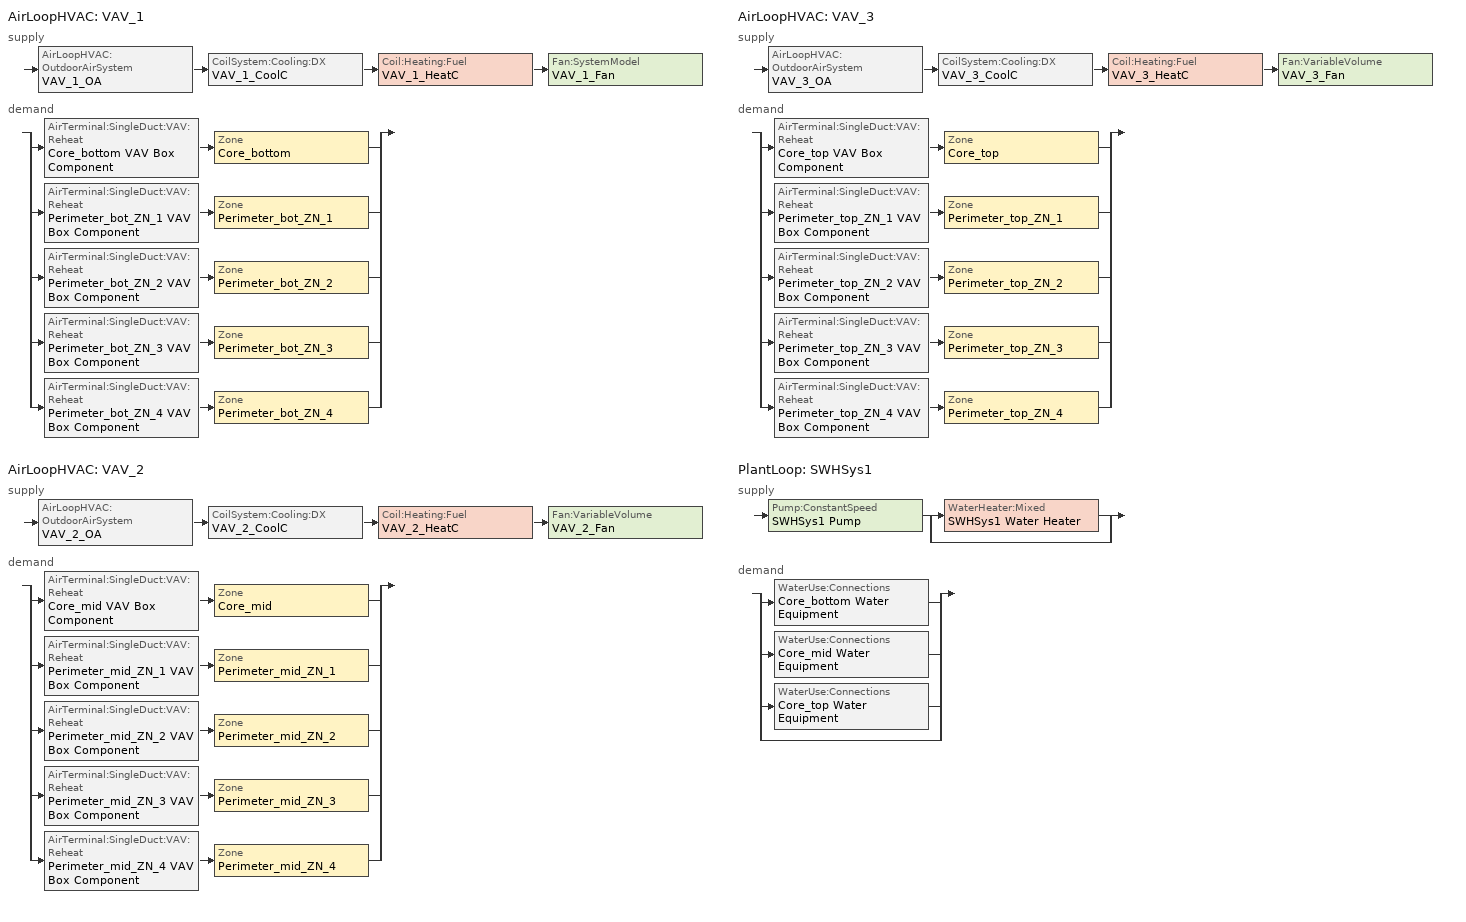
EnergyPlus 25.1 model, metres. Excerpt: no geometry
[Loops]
AirLoopHVAC 'VAV_1'
 supply: AirLoopHVAC:OutdoorAirSystem 'VAV_1_OA' > CoilSystem:Cooling:DX 'VAV_1_CoolC' > Coil:Heating:Fuel 'VAV_1_HeatC' > Fan:SystemModel 'VAV_1_Fan'
 demand: split
  | AirTerminal:SingleDuct:VAV:Reheat 'Core_bottom VAV Box Component' > Zone 'Core_bottom'
  | AirTerminal:SingleDuct:VAV:Reheat 'Perimeter_bot_ZN_1 VAV Box Component' > Zone 'Perimeter_bot_ZN_1'
  | AirTerminal:SingleDuct:VAV:Reheat 'Perimeter_bot_ZN_2 VAV Box Component' > Zone 'Perimeter_bot_ZN_2'
  | AirTerminal:SingleDuct:VAV:Reheat 'Perimeter_bot_ZN_3 VAV Box Component' > Zone 'Perimeter_bot_ZN_3'
  | AirTerminal:SingleDuct:VAV:Reheat 'Perimeter_bot_ZN_4 VAV Box Component' > Zone 'Perimeter_bot_ZN_4'
AirLoopHVAC 'VAV_2'
 supply: AirLoopHVAC:OutdoorAirSystem 'VAV_2_OA' > CoilSystem:Cooling:DX 'VAV_2_CoolC' > Coil:Heating:Fuel 'VAV_2_HeatC' > Fan:VariableVolume 'VAV_2_Fan'
 demand: split
  | AirTerminal:SingleDuct:VAV:Reheat 'Core_mid VAV Box Component' > Zone 'Core_mid'
  | AirTerminal:SingleDuct:VAV:Reheat 'Perimeter_mid_ZN_1 VAV Box Component' > Zone 'Perimeter_mid_ZN_1'
  | AirTerminal:SingleDuct:VAV:Reheat 'Perimeter_mid_ZN_2 VAV Box Component' > Zone 'Perimeter_mid_ZN_2'
  | AirTerminal:SingleDuct:VAV:Reheat 'Perimeter_mid_ZN_3 VAV Box Component' > Zone 'Perimeter_mid_ZN_3'
  | AirTerminal:SingleDuct:VAV:Reheat 'Perimeter_mid_ZN_4 VAV Box Component' > Zone 'Perimeter_mid_ZN_4'
AirLoopHVAC 'VAV_3'
 supply: AirLoopHVAC:OutdoorAirSystem 'VAV_3_OA' > CoilSystem:Cooling:DX 'VAV_3_CoolC' > Coil:Heating:Fuel 'VAV_3_HeatC' > Fan:VariableVolume 'VAV_3_Fan'
 demand: split
  | AirTerminal:SingleDuct:VAV:Reheat 'Core_top VAV Box Component' > Zone 'Core_top'
  | AirTerminal:SingleDuct:VAV:Reheat 'Perimeter_top_ZN_1 VAV Box Component' > Zone 'Perimeter_top_ZN_1'
  | AirTerminal:SingleDuct:VAV:Reheat 'Perimeter_top_ZN_2 VAV Box Component' > Zone 'Perimeter_top_ZN_2'
  | AirTerminal:SingleDuct:VAV:Reheat 'Perimeter_top_ZN_3 VAV Box Component' > Zone 'Perimeter_top_ZN_3'
  | AirTerminal:SingleDuct:VAV:Reheat 'Perimeter_top_ZN_4 VAV Box Component' > Zone 'Perimeter_top_ZN_4'
PlantLoop 'SWHSys1'
 supply: Pump:ConstantSpeed 'SWHSys1 Pump' > split
  | WaterHeater:Mixed 'SWHSys1 Water Heater'
  | bypass
 demand: split
  | WaterUse:Connections 'Core_bottom Water Equipment'
  | WaterUse:Connections 'Core_mid Water Equipment'
  | WaterUse:Connections 'Core_top Water Equipment'
  | bypass
[AirLoopHVAC] Design supply air flow rate=Autosize
VAV_1; VAV_2; VAV_3
[AirTerminal:SingleDuct:VAV:Reheat] Availability schedule=ALWAYS_ON; Constant minimum air flow fraction=0.3; Convergence tolerance=0.001; Damper heating action=Normal; Maximum air flow rate=Autosize; Maximum flow fraction during reheat=Autosize; Maximum flow per zone floor area during reheat=Autosize; Maximum hot water or steam flow rate=Autosize; Minimum hot water or steam flow rate=0; Zone minimum air flow input method=Scheduled
Name | Reheat coil | Minimum air flow fraction schedule
Core_bottom VAV Box Component | Core_bottom VAV Box Reheat Coil | Core_bottom_FLOW_FRAC_SCH
Core_mid VAV Box Component | Core_mid VAV Box Reheat Coil | Core_mid_FLOW_FRAC_SCH
Core_top VAV Box Component | Core_top VAV Box Reheat Coil | Core_top_FLOW_FRAC_SCH
Perimeter_bot_ZN_1 VAV Box Component | Perimeter_bot_ZN_1 VAV Box Reheat Coil | Perimeter_bot_ZN_1_FLOW_FRAC_SCH
Perimeter_bot_ZN_2 VAV Box Component | Perimeter_bot_ZN_2 VAV Box Reheat Coil | Perimeter_bot_ZN_2_FLOW_FRAC_SCH
Perimeter_bot_ZN_3 VAV Box Component | Perimeter_bot_ZN_3 VAV Box Reheat Coil | Perimeter_bot_ZN_3_FLOW_FRAC_SCH
Perimeter_bot_ZN_4 VAV Box Component | Perimeter_bot_ZN_4 VAV Box Reheat Coil | Perimeter_bot_ZN_4_FLOW_FRAC_SCH
Perimeter_mid_ZN_1 VAV Box Component | Perimeter_mid_ZN_1 VAV Box Reheat Coil | Perimeter_mid_ZN_1_FLOW_FRAC_SCH
Perimeter_mid_ZN_2 VAV Box Component | Perimeter_mid_ZN_2 VAV Box Reheat Coil | Perimeter_mid_ZN_2_FLOW_FRAC_SCH
Perimeter_mid_ZN_3 VAV Box Component | Perimeter_mid_ZN_3 VAV Box Reheat Coil | Perimeter_mid_ZN_3_FLOW_FRAC_SCH
Perimeter_mid_ZN_4 VAV Box Component | Perimeter_mid_ZN_4 VAV Box Reheat Coil | Perimeter_mid_ZN_4_FLOW_FRAC_SCH
Perimeter_top_ZN_1 VAV Box Component | Perimeter_top_ZN_1 VAV Box Reheat Coil | Perimeter_top_ZN_1_FLOW_FRAC_SCH
Perimeter_top_ZN_2 VAV Box Component | Perimeter_top_ZN_2 VAV Box Reheat Coil | Perimeter_top_ZN_2_FLOW_FRAC_SCH
Perimeter_top_ZN_3 VAV Box Component | Perimeter_top_ZN_3 VAV Box Reheat Coil | Perimeter_top_ZN_3_FLOW_FRAC_SCH
Perimeter_top_ZN_4 VAV Box Component | Perimeter_top_ZN_4 VAV Box Reheat Coil | Perimeter_top_ZN_4_FLOW_FRAC_SCH
[Coil:Cooling:DX:TwoSpeed] Availability schedule=ALWAYS_ON; Energy input ratio function of flow fraction curve=Measured_CoolCStandard10Ton_EIRFFF; Energy input ratio function of temperature curve=Measured_CoolCStandard10Ton_EIRFT; High speed gross rated cooling cop=3.23372; High speed gross rated total cooling capacity=Autosize; High speed rated air flow rate=Autosize; High speed rated sensible heat ratio=Autosize; Low speed energy input ratio function of temperature curve=Measured_LowSpeedCoolEIRLSFT; Low speed gross rated cooling cop=3.28187; Low speed gross rated sensible heat ratio=Autosize; Low speed gross rated total cooling capacity=Autosize; Low speed rated air flow rate=Autosize; Low speed total cooling capacity function of temperature curve=Measured_LowSpeedCoolCapLSFT; Part load fraction correlation curve=No_PLR_Degredation; Total cooling capacity function of flow fraction curve=Measured_CoolCStandard10Ton_CapFF; Total cooling capacity function of temperature curve=Measured_CoolCStandard10Ton_CapFT; Unit internal static air pressure=450
VAV_1_CoolC DXCoil; VAV_2_CoolC DXCoil; VAV_3_CoolC DXCoil
[Coil:Heating:Electric] Availability schedule=ALWAYS_ON; Efficiency=1; Nominal capacity=Autosize
Core_bottom VAV Box Reheat Coil; Core_mid VAV Box Reheat Coil; Core_top VAV Box Reheat Coil; Perimeter_bot_ZN_1 VAV Box Reheat Coil; Perimeter_bot_ZN_2 VAV Box Reheat Coil; Perimeter_bot_ZN_3 VAV Box Reheat Coil; Perimeter_bot_ZN_4 VAV Box Reheat Coil; Perimeter_mid_ZN_1 VAV Box Reheat Coil; Perimeter_mid_ZN_2 VAV Box Reheat Coil; Perimeter_mid_ZN_3 VAV Box Reheat Coil; Perimeter_mid_ZN_4 VAV Box Reheat Coil; Perimeter_top_ZN_1 VAV Box Reheat Coil; Perimeter_top_ZN_2 VAV Box Reheat Coil; Perimeter_top_ZN_3 VAV Box Reheat Coil; Perimeter_top_ZN_4 VAV Box Reheat Coil
[Coil:Heating:Fuel] Availability schedule=ALWAYS_ON; Burner efficiency=0.8; Fuel type=NaturalGas; Nominal capacity=Autosize
VAV_1_HeatC; VAV_2_HeatC; VAV_3_HeatC
[CoilSystem:Cooling:DX] Availability schedule=ALWAYS_ON
Name | Cooling coil
VAV_1_CoolC | VAV_1_CoolC DXCoil
VAV_2_CoolC | VAV_2_CoolC DXCoil
VAV_3_CoolC | VAV_3_CoolC DXCoil
[Controller:OutdoorAir] Economizer control action type=ModulateFlow; Economizer control type=DifferentialDryBulb; Economizer maximum limit dry bulb temperature=28; Economizer maximum limit enthalpy=64000; Economizer minimum limit dry bulb temperature=-100; Lockout type=NoLockout; Maximum outdoor air flow rate=Autosize; Minimum limit type=FixedMinimum; Minimum outdoor air flow rate=Autosize; Minimum outdoor air schedule=MinOA_MotorizedDamper_Sched
VAV_1_OA_Controller; VAV_2_OA_Controller; VAV_3_OA_Controller
[DesignSpecification:OutdoorAir] Outdoor air flow per person=0.0125; Outdoor air method=Flow/Person
SZ DSOA Core_bottom; SZ DSOA Core_mid; SZ DSOA Core_top; SZ DSOA Perimeter_bot_ZN_1; SZ DSOA Perimeter_bot_ZN_2; SZ DSOA Perimeter_bot_ZN_3; SZ DSOA Perimeter_bot_ZN_4; SZ DSOA Perimeter_mid_ZN_1; SZ DSOA Perimeter_mid_ZN_2; SZ DSOA Perimeter_mid_ZN_3; SZ DSOA Perimeter_mid_ZN_4; SZ DSOA Perimeter_top_ZN_1; SZ DSOA Perimeter_top_ZN_2; SZ DSOA Perimeter_top_ZN_3; SZ DSOA Perimeter_top_ZN_4
[Fan:SystemModel]
VAV_1_Fan: Availability schedule=ALWAYS_ON; Design electric power consumption=Autosize; Design maximum air flow rate=Autosize; Design power sizing method=TotalEfficiencyAndPressure; Design pressure rise=1109.648; Electric power function of flow fraction curve=VAV Fan Curve; Electric power minimum flow rate fraction=0; End use subcategory=Fan Energy; Fan total efficiency=0.5915; Motor efficiency=0.91; Motor in air stream fraction=1; Speed control method=Continuous
[Fan:VariableVolume] Availability schedule=ALWAYS_ON; End use subcategory=Fan Energy; Fan power coefficient 1=0.0407599; Fan power coefficient 2=0.088045; Fan power coefficient 3=-0.0729261; Fan power coefficient 4=0.94374; Fan power coefficient 5=0; Fan power minimum air flow rate=0; Fan power minimum flow rate input method=FixedFlowRate; Fan total efficiency=0.5915; Maximum flow rate=Autosize; Motor efficiency=0.91; Motor in airstream fraction=1; Pressure rise=1109.648
VAV_2_Fan; VAV_3_Fan
[PlantEquipmentList]
SWHSys1 Equipment List: SWHSys1 Water Heater, WaterHeater:Mixed
[PlantEquipmentOperation:HeatingLoad]
SWHSys1 Operation Scheme: Load range 1 lower limit=0; Load range 1 upper limit=1e+15; Range 1 equipment list=SWHSys1 Equipment List
[PlantEquipmentOperationSchemes]
SWHSys1 Loop Operation Scheme List: Control scheme 1=SWHSys1 Operation Scheme; Control scheme 1 schedule=ALWAYS_ON
[PlantLoop]
SWHSys1: Fluid type=Water; Load distribution scheme=Optimal; Maximum loop flow rate=Autosize; Maximum loop temperature=60; Minimum loop flow rate=0; Minimum loop temperature=10; Plant equipment operation scheme=SWHSys1 Loop Operation Scheme List; Plant loop volume=Autocalculate
[Pump:ConstantSpeed]
SWHSys1 Pump: Design flow rate=Autosize; Design power consumption=Autosize; Design pump head=179352; Fraction of motor inefficiencies to fluid stream=0; Motor efficiency=0.85; Pump control type=Intermittent
[SetpointManager:MixedAir] Control variable=Temperature
Name | Setpoint node or nodelist
VAV_1_CoolC SAT Manager | VAV_1_CoolC-VAV_1_HeatCNode
VAV_1_HeatC MixedAir Manager | VAV_1_HeatC-VAV_1_FanNode
VAV_1_OAMixed Air Temp Manager | VAV_1_OA-VAV_1_CoolCNode
VAV_2_CoolC SAT Manager | VAV_2_CoolC-VAV_2_HeatCNode
VAV_2_HeatC MixedAir Manager | VAV_2_HeatC-VAV_2_FanNode
VAV_2_OAMixed Air Temp Manager | VAV_2_OA-VAV_2_CoolCNode
VAV_3_CoolC SAT Manager | VAV_3_CoolC-VAV_3_HeatCNode
VAV_3_HeatC MixedAir Manager | VAV_3_HeatC-VAV_3_FanNode
VAV_3_OAMixed Air Temp Manager | VAV_3_OA-VAV_3_CoolCNode
[SetpointManager:Scheduled] Control variable=Temperature
Name | Schedule | Setpoint node or nodelist
SWHSys1 Loop Setpoint Manager | SWHSys1-Loop-Temp-Schedule | SWHSys1 Supply Outlet Node
VAV_1 SAT Setpoint Manager | VAV_1_SAT_SCH | VAV_1 Supply Equipment Outlet Node
VAV_2 SAT Setpoint Manager | VAV_2_SAT_SCH | VAV_2 Supply Equipment Outlet Node
VAV_3 SAT Setpoint Manager | VAV_3_SAT_SCH | VAV_3 Supply Equipment Outlet Node
[Sizing:Plant]
SWHSys1: Design loop exit temperature=60; Loop design temperature difference=5; Loop type=Heating
[Sizing:System] 100 outdoor air in cooling=No; 100 outdoor air in heating=No; Central cooling capacity control method=VAV; Central cooling design supply air humidity ratio=0.0085; Central cooling design supply air temperature=12.8; Central heating design supply air humidity ratio=0.008; Central heating design supply air temperature=16.7; Central heating maximum system air flow ratio=0.3; Cooling design capacity=Autosize; Cooling design capacity method=CoolingDesignCapacity; Cooling supply air flow rate=0; Cooling supply air flow rate method=DesignDay; Design outdoor air flow rate=Autosize; Heating design capacity=Autosize; Heating design capacity method=HeatingDesignCapacity; Heating supply air flow rate=0; Heating supply air flow rate method=DesignDay; Precool design humidity ratio=0.008; Precool design temperature=12.8; Preheat design humidity ratio=0.008; Preheat design temperature=7; Type of load to size on=Sensible; Type of zone sum to use=NonCoincident; Zone maximum outdoor air fraction=1
VAV_1; VAV_2; VAV_3
[Sizing:Zone] Account for dedicated outdoor air system=No; Cooling design air flow method=DesignDay; Dedicated outdoor air high setpoint temperature for design=Autosize; Dedicated outdoor air low setpoint temperature for design=Autosize; Dedicated outdoor air system control strategy=NeutralSupplyAir; Heating design air flow method=DesignDay; Zone cooling design supply air humidity ratio=0.0085; Zone cooling design supply air temperature=12.8; Zone cooling design supply air temperature input method=SupplyAirTemperature; Zone heating design supply air humidity ratio=0.008; Zone heating design supply air temperature=50; Zone heating design supply air temperature input method=SupplyAirTemperature
Name | Design specification outdoor air object
Core_bottom | SZ DSOA Core_bottom
Core_mid | SZ DSOA Core_mid
Core_top | SZ DSOA Core_top
Perimeter_bot_ZN_1 | SZ DSOA Perimeter_bot_ZN_1
Perimeter_bot_ZN_2 | SZ DSOA Perimeter_bot_ZN_2
Perimeter_bot_ZN_3 | SZ DSOA Perimeter_bot_ZN_3
Perimeter_bot_ZN_4 | SZ DSOA Perimeter_bot_ZN_4
Perimeter_mid_ZN_1 | SZ DSOA Perimeter_mid_ZN_1
Perimeter_mid_ZN_2 | SZ DSOA Perimeter_mid_ZN_2
Perimeter_mid_ZN_3 | SZ DSOA Perimeter_mid_ZN_3
Perimeter_mid_ZN_4 | SZ DSOA Perimeter_mid_ZN_4
Perimeter_top_ZN_1 | SZ DSOA Perimeter_top_ZN_1
Perimeter_top_ZN_2 | SZ DSOA Perimeter_top_ZN_2
Perimeter_top_ZN_3 | SZ DSOA Perimeter_top_ZN_3
Perimeter_top_ZN_4 | SZ DSOA Perimeter_top_ZN_4
[ThermostatSetpoint:DualSetpoint]
Name | Cooling setpoint temperature schedule | Heating setpoint temperature schedule
Core_bottom DualSPSched | Core_bottom_CLGSETP_SCH | Core_bottom_HTGSETP_SCH
Core_mid DualSPSched | Core_mid_CLGSETP_SCH | Core_mid_HTGSETP_SCH
Core_top DualSPSched | Core_top_CLGSETP_SCH | Core_top_HTGSETP_SCH
Perimeter_bot_ZN_1 DualSPSched | Perimeter_bot_ZN_1_CLGSETP_SCH | Perimeter_bot_ZN_1_HTGSETP_SCH
Perimeter_bot_ZN_2 DualSPSched | Perimeter_bot_ZN_2_CLGSETP_SCH | Perimeter_bot_ZN_2_HTGSETP_SCH
Perimeter_bot_ZN_3 DualSPSched | Perimeter_bot_ZN_3_CLGSETP_SCH | Perimeter_bot_ZN_3_HTGSETP_SCH
Perimeter_bot_ZN_4 DualSPSched | Perimeter_bot_ZN_4_CLGSETP_SCH | Perimeter_bot_ZN_4_HTGSETP_SCH
Perimeter_mid_ZN_1 DualSPSched | Perimeter_mid_ZN_1_CLGSETP_SCH | Perimeter_mid_ZN_1_HTGSETP_SCH
Perimeter_mid_ZN_2 DualSPSched | Perimeter_mid_ZN_2_CLGSETP_SCH | Perimeter_mid_ZN_2_HTGSETP_SCH
Perimeter_mid_ZN_3 DualSPSched | Perimeter_mid_ZN_3_CLGSETP_SCH | Perimeter_mid_ZN_3_HTGSETP_SCH
Perimeter_mid_ZN_4 DualSPSched | Perimeter_mid_ZN_4_CLGSETP_SCH | Perimeter_mid_ZN_4_HTGSETP_SCH
Perimeter_top_ZN_1 DualSPSched | Perimeter_top_ZN_1_CLGSETP_SCH | Perimeter_top_ZN_1_HTGSETP_SCH
Perimeter_top_ZN_2 DualSPSched | Perimeter_top_ZN_2_CLGSETP_SCH | Perimeter_top_ZN_2_HTGSETP_SCH
Perimeter_top_ZN_3 DualSPSched | Perimeter_top_ZN_3_CLGSETP_SCH | Perimeter_top_ZN_3_HTGSETP_SCH
Perimeter_top_ZN_4 DualSPSched | Perimeter_top_ZN_4_CLGSETP_SCH | Perimeter_top_ZN_4_HTGSETP_SCH
[WaterHeater:Mixed]
SWHSys1 Water Heater: Ambient temperature indicator=Schedule; Ambient temperature schedule=SWHSys1 Water Heater Ambient Temperature Schedule Name; Deadband temperature difference=2; Heater control type=Cycle; Heater fuel type=NaturalGas; Heater maximum capacity=845000; Heater thermal efficiency=0.8; Indirect water heating recovery time=1.5; Maximum temperature limit=82.2222; Off cycle loss coefficient to ambient temperature=6; Off cycle parasitic fuel consumption rate=20; Off cycle parasitic fuel type=NaturalGas; Off cycle parasitic heat fraction to tank=0.8; On cycle loss coefficient to ambient temperature=6; On cycle parasitic fuel type=NaturalGas; Setpoint temperature schedule=SWHSys1 Water Heater Setpoint Temperature Schedule Name; Source side design flow rate=Autosize; Source side effectiveness=1; Tank volume=0.3785; Use side design flow rate=Autosize; Use side effectiveness=1
[WaterUse:Connections]
Name | Water use equipment name 1
Core_bottom Water Equipment | Core_bottom Water Equipment
Core_mid Water Equipment | Core_mid Water Equipment
Core_top Water Equipment | Core_top Water Equipment
[WaterUse:Equipment] Flow rate fraction schedule=BLDG_SWH_SCH; Hot water supply temperature schedule=Water Equipment Hot Supply Temp Sched; Latent fraction schedule=Water Equipment Latent fract sched; Peak flow rate=1.04e-05; Sensible fraction schedule=Water Equipment Sensible fract sched; Target temperature schedule=Water Equipment Temp Sched
Name | Zone
Core_bottom Water Equipment | Core_bottom
Core_mid Water Equipment | Core_mid
Core_top Water Equipment | Core_top
[ZoneControl:Thermostat] Control type schedule=Dual Zone Control Type Sched
Name | Zone or zonelist | Control 1
Core_bottom Thermostat | Core_bottom | Core_bottom DualSPSched
Core_mid Thermostat | Core_mid | Core_mid DualSPSched
Core_top Thermostat | Core_top | Core_top DualSPSched
Perimeter_bot_ZN_1 Thermostat | Perimeter_bot_ZN_1 | Perimeter_bot_ZN_1 DualSPSched
Perimeter_bot_ZN_2 Thermostat | Perimeter_bot_ZN_2 | Perimeter_bot_ZN_2 DualSPSched
Perimeter_bot_ZN_3 Thermostat | Perimeter_bot_ZN_3 | Perimeter_bot_ZN_3 DualSPSched
Perimeter_bot_ZN_4 Thermostat | Perimeter_bot_ZN_4 | Perimeter_bot_ZN_4 DualSPSched
Perimeter_mid_ZN_1 Thermostat | Perimeter_mid_ZN_1 | Perimeter_mid_ZN_1 DualSPSched
Perimeter_mid_ZN_2 Thermostat | Perimeter_mid_ZN_2 | Perimeter_mid_ZN_2 DualSPSched
Perimeter_mid_ZN_3 Thermostat | Perimeter_mid_ZN_3 | Perimeter_mid_ZN_3 DualSPSched
Perimeter_mid_ZN_4 Thermostat | Perimeter_mid_ZN_4 | Perimeter_mid_ZN_4 DualSPSched
Perimeter_top_ZN_1 Thermostat | Perimeter_top_ZN_1 | Perimeter_top_ZN_1 DualSPSched
Perimeter_top_ZN_2 Thermostat | Perimeter_top_ZN_2 | Perimeter_top_ZN_2 DualSPSched
Perimeter_top_ZN_3 Thermostat | Perimeter_top_ZN_3 | Perimeter_top_ZN_3 DualSPSched
Perimeter_top_ZN_4 Thermostat | Perimeter_top_ZN_4 | Perimeter_top_ZN_4 DualSPSched
[Zone equipment]
Core_bottom: Core_bottom VAV Box Component
Core_mid: Core_mid VAV Box Component
Core_top: Core_top VAV Box Component
Perimeter_bot_ZN_1: Perimeter_bot_ZN_1 VAV Box Component
Perimeter_bot_ZN_2: Perimeter_bot_ZN_2 VAV Box Component
Perimeter_bot_ZN_3: Perimeter_bot_ZN_3 VAV Box Component
Perimeter_bot_ZN_4: Perimeter_bot_ZN_4 VAV Box Component
Perimeter_mid_ZN_1: Perimeter_mid_ZN_1 VAV Box Component
Perimeter_mid_ZN_2: Perimeter_mid_ZN_2 VAV Box Component
Perimeter_mid_ZN_3: Perimeter_mid_ZN_3 VAV Box Component
Perimeter_mid_ZN_4: Perimeter_mid_ZN_4 VAV Box Component
Perimeter_top_ZN_1: Perimeter_top_ZN_1 VAV Box Component
Perimeter_top_ZN_2: Perimeter_top_ZN_2 VAV Box Component
Perimeter_top_ZN_3: Perimeter_top_ZN_3 VAV Box Component
Perimeter_top_ZN_4: Perimeter_top_ZN_4 VAV Box Component
[Curve:Biquadratic] Maximum value of x=29.4; Maximum value of y=50.3; Minimum value of x=11.1; Minimum value of y=10
Name | Coefficient1 constant | Coefficient2 x | Coefficient3 x 2 | Coefficient4 y | Coefficient5 y 2 | Coefficient6 x y
Measured_CoolCStandard10Ton_CapFT | 0.52357 | 0.03478 | 0 | -0.001915 | -0.00010838 | 0
Measured_CoolCStandard10Ton_EIRFT | 0.9847 | -0.04285 | 0.0013562 | 0.009934 | 0.0006398 | -0.001169
Measured_LowSpeedCoolCapLSFT | 0.4136 | 0.03105 | 0 | 0.006952 | -0.0002128 | 0
Measured_LowSpeedCoolEIRLSFT | 1.1389 | -0.04518 | 0.0014298 | 0.006044 | 0.0006745 | -0.0012325
[Curve:Quadratic] Coefficient3 x 2=0
Name | Maximum value of x | Minimum value of x | Coefficient1 constant | Coefficient2 x
Measured_CoolCStandard10Ton_CapFF | 1.197 | 0.776 | 0.7685 | 0.2315
Measured_CoolCStandard10Ton_EIRFFF | 1.197 | 0.776 | 1.192 | -0.1917
No_PLR_Degredation | 1 | 0 | 1 | 0
[Curve:Quartic]
VAV Fan Curve: Input unit type for x=Dimensionless; Maximum curve output=1; Maximum value of x=1; Minimum curve output=0; Minimum value of x=0; Output unit type=Dimensionless; Coefficient1 constant=0.0407599; Coefficient2 x=0.088045; Coefficient3 x 2=-0.0729261; Coefficient4 x 3=0.94374; Coefficient5 x 4=0
[Schedule:Constant]
Name | Hourly value
VAV_1_SAT_SCH; VAV_2_SAT_SCH; VAV_3_SAT_SCH | 13
Core_bottom_HTGSETP_SCH; Core_mid_HTGSETP_SCH; Core_top_HTGSETP_SCH; Perimeter_bot_ZN_1_HTGSETP_SCH; Perimeter_bot_ZN_2_HTGSETP_SCH; Perimeter_bot_ZN_3_HTGSETP_SCH; Perimeter_bot_ZN_4_HTGSETP_SCH; Perimeter_mid_ZN_1_HTGSETP_SCH; Perimeter_mid_ZN_2_HTGSETP_SCH; Perimeter_mid_ZN_3_HTGSETP_SCH; Perimeter_mid_ZN_4_HTGSETP_SCH; Perimeter_top_ZN_1_HTGSETP_SCH; Perimeter_top_ZN_2_HTGSETP_SCH; Perimeter_top_ZN_3_HTGSETP_SCH; Perimeter_top_ZN_4_HTGSETP_SCH | 21
Core_bottom_CLGSETP_SCH; Core_mid_CLGSETP_SCH; Core_top_CLGSETP_SCH; Perimeter_bot_ZN_1_CLGSETP_SCH; Perimeter_bot_ZN_2_CLGSETP_SCH; Perimeter_bot_ZN_3_CLGSETP_SCH; Perimeter_bot_ZN_4_CLGSETP_SCH; Perimeter_mid_ZN_1_CLGSETP_SCH; Perimeter_mid_ZN_2_CLGSETP_SCH; Perimeter_mid_ZN_3_CLGSETP_SCH; Perimeter_mid_ZN_4_CLGSETP_SCH; Perimeter_top_ZN_1_CLGSETP_SCH; Perimeter_top_ZN_2_CLGSETP_SCH; Perimeter_top_ZN_3_CLGSETP_SCH; Perimeter_top_ZN_4_CLGSETP_SCH | 24
Core_bottom_FLOW_FRAC_SCH; Core_mid_FLOW_FRAC_SCH; Core_top_FLOW_FRAC_SCH; Perimeter_bot_ZN_1_FLOW_FRAC_SCH; Perimeter_bot_ZN_2_FLOW_FRAC_SCH; Perimeter_bot_ZN_3_FLOW_FRAC_SCH; Perimeter_bot_ZN_4_FLOW_FRAC_SCH; Perimeter_mid_ZN_1_FLOW_FRAC_SCH; Perimeter_mid_ZN_2_FLOW_FRAC_SCH; Perimeter_mid_ZN_3_FLOW_FRAC_SCH; Perimeter_mid_ZN_4_FLOW_FRAC_SCH; Perimeter_top_ZN_1_FLOW_FRAC_SCH; Perimeter_top_ZN_2_FLOW_FRAC_SCH; Perimeter_top_ZN_3_FLOW_FRAC_SCH; Perimeter_top_ZN_4_FLOW_FRAC_SCH | 0.3
[Schedule:Compact]
ALWAYS_ON: Through: 12/31, For: AllDays, Until: 24:00, 1
BLDG_SWH_SCH: Through: 12/31, For: Weekdays SummerDesignDay, Until: 05:00, 0.05, Until: 06:00, 0.08, Until: 07:00, 0.07, Until: 08:00, 0.19, Until: 09:00, 0.35, Until: 10:00, 0.38, Until: 11:00, 0.39, Until: 12:00, 0.47, Until: 13:00, 0.57, Until: 14:00, 0.54, Until: 15:00, 0.34, Until: 16:00, 0.33, Until: 17:00, 0.44, Until: 18:00, 0.26, Until: 19:00, 0.21, Until: 20:00, 0.15, Until: 21:00, 0.17, Until: 22:00, 0.08, Until: 24:00, 0.05, For: Saturday WinterDesignDay, Until: 05:00, 0.05, Until: 06:00, 0.08, Until: 07:00, 0.07, Until: 08:00, 0.11, Until: 09:00, 0.15, Until: 10:00, 0.21, Until: 11:00, 0.19, Until: 12:00, 0.23, Until: 13:00, 0.2, Until: 14:00, 0.19, Until: 15:00, 0.15, Until: 16:00, 0.13, Until: 17:00, 0.14, Until: 21:00, 0.07, Until: 22:00, 0.09, Until: 24:00, 0.05, For: Sunday Holidays AllOtherDays, Until: 05:00, 0.04, Until: 06:00, 0.07, Until: 11:00, 0.04, Until: 13:00, 0.06, Until: 14:00, 0.09, Until: 15:00, 0.06, Until: 21:00, 0.04, Until: 22:00, 0.07, Until: 24:00, 0.04
Dual Zone Control Type Sched: Through: 12/31, For: AllDays, Until: 24:00, 4
MinOA_MotorizedDamper_Sched: Through: 12/31, For: Weekdays SummerDesignDay, Until: 07:00, 0, Until: 22:00, 1, Until: 24:00, 0, For: Saturday WinterDesignDay, Until: 07:00, 0, Until: 18:00, 1, Until: 24:00, 0, For: AllOtherDays, Until: 24:00, 0
SWHSys1 Water Heater Ambient Temperature Schedule Name: Through: 12/31, For: AllDays, Until: 24:00, 22
SWHSys1 Water Heater Setpoint Temperature Schedule Name; SWHSys1-Loop-Temp-Schedule: Through: 12/31, For: AllDays, Until: 24:00, 60
Water Equipment Hot Supply Temp Sched; Water Equipment Temp Sched: Through: 12/31, For: AllDays, Until: 24:00, 43.3
Water Equipment Latent fract sched: Through: 12/31, For: AllDays, Until: 24:00, 0.05
Water Equipment Sensible fract sched: Through: 12/31, For: AllDays, Until: 24:00, 0.2
